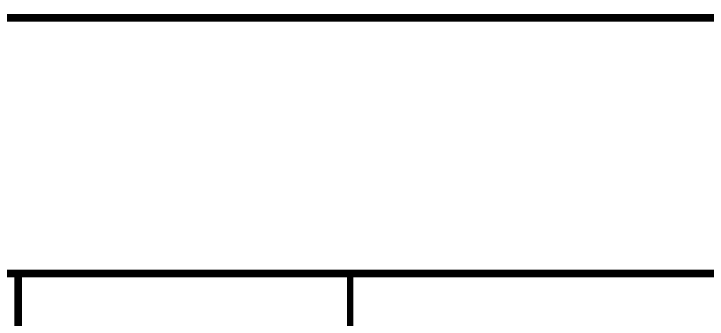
# Model space of a CAD drawing. Extents: x 575917 to 733065, y -270021 to -228021.
# Drawn here: x 646502 to 648944, y -266301 to -265228 of the extents above; entities that cross this region are included whole.
import ezdxf

# ---------------------------------------------------------------- set-up
doc = ezdxf.new("R2010")
doc.units = 0
doc.header["$LTSCALE"] = 1000
doc.header["$MEASUREMENT"] = 0
doc.layers.add('1', color=3, linetype='CONTINUOUS')

msp = doc.modelspace()

# ---------------------------------------------------------------- linework, layer by layer
at = {"layer": '1'}
for points, const_width in [([(633017, -265241.2), (649217, -265241.2)], 27), ([(633017, -265241.2), (649217, -265241.2)], 27), ([(638417, -266141.2), (649217, -266141.2)], 27), ([(638417, -266141.2), (649217, -266141.2)], 27), ([(646517, -266141.2), (646517, -269021.2)], 27), ([(646517, -266141.2), (646517, -269021.2)], 27), ([(647687, -266141.2), (647687, -268301.2)], 22.5), ([(647687, -266141.2), (647687, -268301.2)], 22.5)]:
    msp.add_lwpolyline(points, dxfattribs=dict(at, const_width=const_width))

doc.saveas('drawing.dxf')
